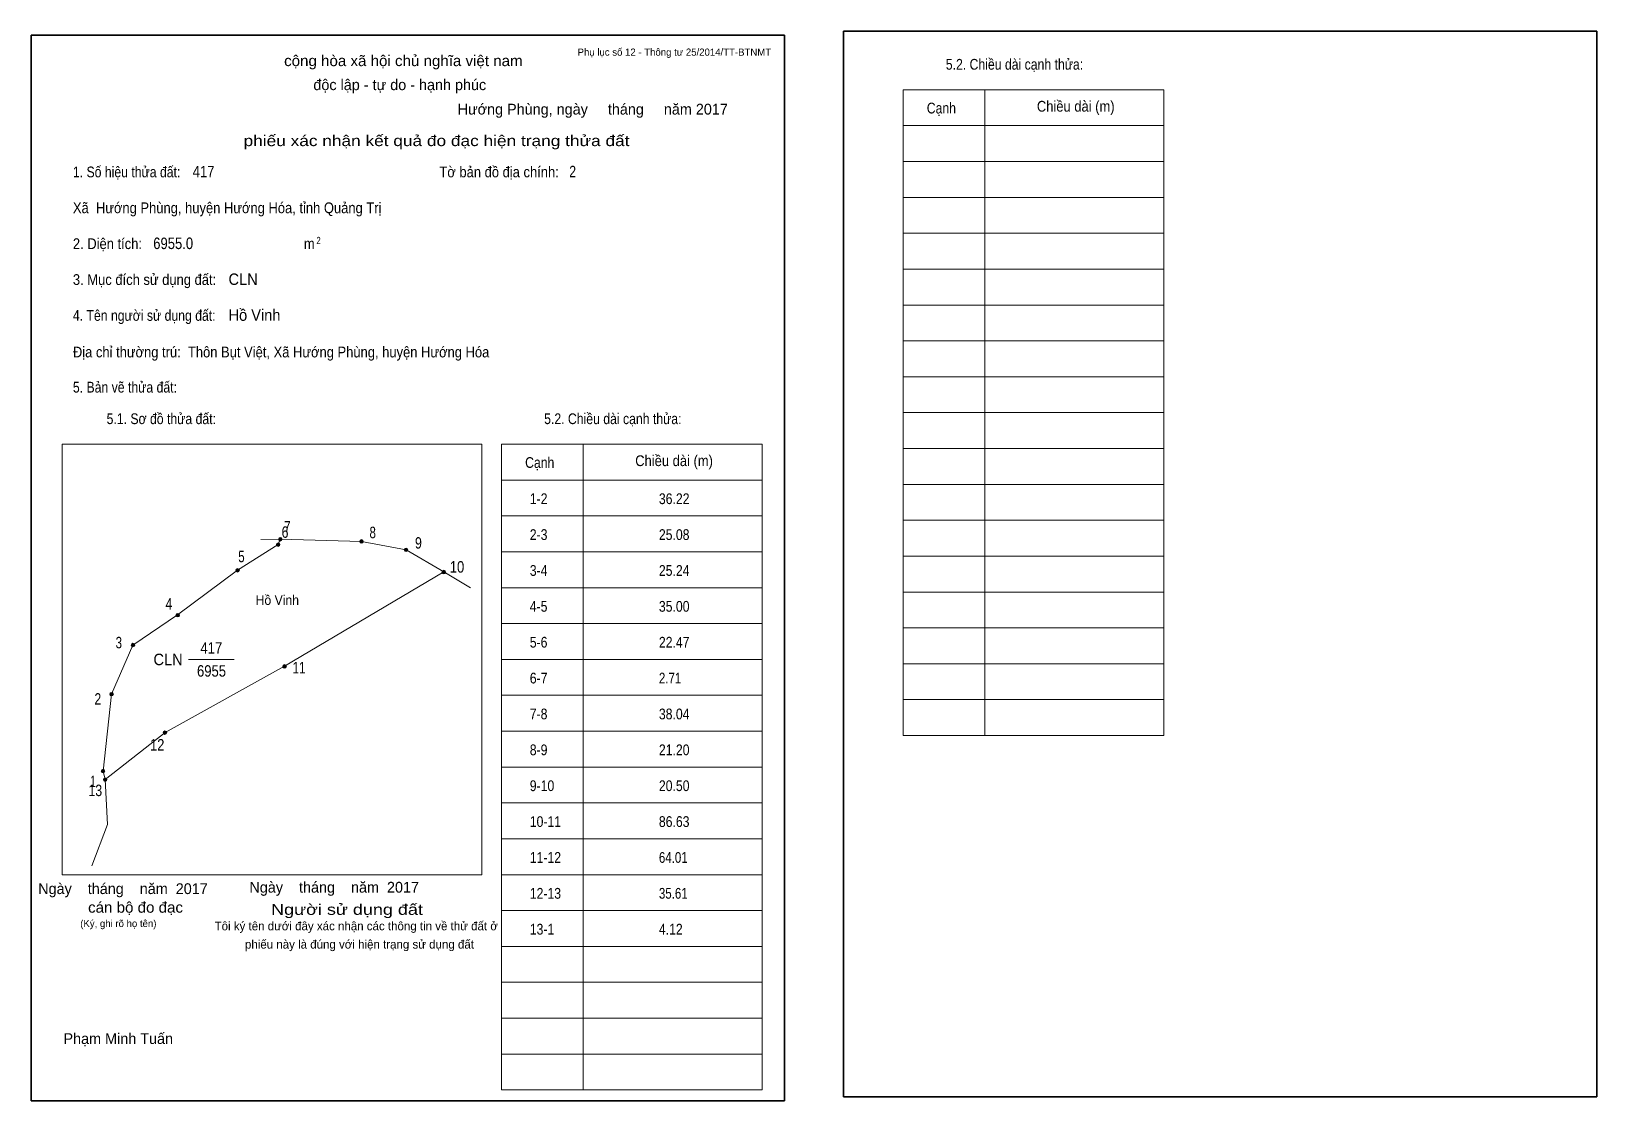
# Model space of a CAD drawing. Header units: centimetres. Extents: x 0 to 43.6, y 0 to 29.8.
import ezdxf
from ezdxf.enums import TextEntityAlignment as Align

# ---------------------------------------------------------------- set-up
doc = ezdxf.new("R2010")
doc.units = ezdxf.units.CM
doc.header["$LTSCALE"] = 0.12
for name, color, linetype in [('30', 7, 'Continuous'), ('34', 7, 'Continuous'), ('62', 7, 'Continuous')]:
    doc.layers.add(name, color=color, linetype=linetype)
for name, color, linetype, lineweight in [('32', 7, 'Continuous', 13), ('33', 7, 'Continuous', 13), ('61', 7, 'Continuous', 13), ('63', 7, 'Continuous', 13)]:
    doc.layers.add(name, color=color, linetype=linetype, lineweight=lineweight)

msp = doc.modelspace()

# ---------------------------------------------------------------- hatches: boundary and pattern name
at = {"layer": '32'}
for points in [[(6.9334, 15.5002, 1), (6.8334, 15.5002, 1)], [(6.9935, 15.6503, 1), (6.8935, 15.6503, 1)], [(9.2582, 15.5895, 1), (9.1582, 15.5895, 1)], [(10.4986, 15.3561, 1), (10.3986, 15.3561, 1)], [(5.8019, 14.7856, 1), (5.7019, 14.7856, 1)], [(11.5503, 14.7356, 1), (11.4503, 14.7356, 1)], [(4.1345, 13.5351, 1), (4.0345, 13.5351, 1)], [(2.884, 12.7014, 1), (2.784, 12.7014, 1)], [(7.112, 12.1059, 1), (7.012, 12.1059, 1)], [(2.2885, 11.3317, 1), (2.1885, 11.3317, 1)], [(3.7772, 10.2598, 1), (3.6772, 10.2598, 1)], [(2.0503, 9.1879, 1), (1.9503, 9.1879, 1)], [(2.1098, 8.9497, 1), (2.0098, 8.9497, 1)]]:
    msp.add_hatch(color=256, dxfattribs=at).paths.add_polyline_path(points)

# ---------------------------------------------------------------- linework, layer by layer
for centre in [(6.8834, 15.5002), (6.9435, 15.6503), (9.2082, 15.5895), (10.4486, 15.3561), (5.7519, 14.7856), (11.5003, 14.7356), (4.0845, 13.5351), (2.834, 12.7014), (7.062, 12.1059), (2.2385, 11.3317), (3.7272, 10.2598), (2.0003, 9.1879), (2.0598, 8.9497)]:
    msp.add_circle(centre, 0.05, dxfattribs=at)
at = {"layer": '33'}
msp.add_line((4.38, 12.3), (5.66, 12.3), dxfattribs=at)
at = {"layer": '61'}
for q in [(6.4, 15.64), (9.21, 15.59)]:
    msp.add_line((6.94, 15.65), q, dxfattribs=at)
for points in [[(6.94, 15.65), (6.88, 15.5), (5.75, 14.79), (4.08, 13.54), (2.83, 12.7), (2.24, 11.33), (2, 9.19), (2.06, 8.95)], [(11.5, 14.74), (10.45, 15.36), (9.21, 15.59)], [(2.06, 8.95), (3.73, 10.26), (7.06, 12.11), (11.5, 14.74)], [(11.5, 14.74), (12.15, 14.35), (12.25, 14.3)], [(1.69, 6.55), (2.12, 7.7), (2.06, 8.95)]]:
    msp.add_lwpolyline(points, dxfattribs=at)
at = {"layer": '63'}
for p, q in [((24.31, 28.18), (31.58, 28.18)), ((24.31, 10.18), (24.31, 28.18)), ((26.59, 10.18), (26.59, 28.18)), ((31.58, 10.18), (31.58, 28.18)), ((24.31, 27.18), (31.58, 27.18)), ((24.31, 26.18), (31.58, 26.18)), ((24.31, 25.18), (31.58, 25.18)), ((24.31, 24.18), (31.58, 24.18)), ((24.31, 23.18), (31.58, 23.18)), ((24.31, 22.18), (31.58, 22.18)), ((24.31, 21.18), (31.58, 21.18)), ((24.31, 20.18), (31.58, 20.18)), ((24.31, 19.18), (31.58, 19.18)), ((0.86, 18.3), (12.56, 18.3)), ((0.86, 6.3), (0.86, 18.3)), ((12.56, 6.3), (12.56, 18.3)), ((13.11, 18.3), (20.38, 18.3)), ((13.11, 0.3), (13.11, 18.3)), ((15.39, 0.3), (15.39, 18.3)), ((20.38, 0.3), (20.38, 18.3)), ((24.31, 18.18), (31.58, 18.18)), ((13.11, 17.3), (20.38, 17.3)), ((24.31, 17.18), (31.58, 17.18)), ((13.11, 16.3), (20.38, 16.3)), ((24.31, 16.18), (31.58, 16.18)), ((13.11, 15.3), (20.38, 15.3)), ((24.31, 15.18), (31.58, 15.18)), ((13.11, 14.3), (20.38, 14.3)), ((24.31, 14.18), (31.58, 14.18)), ((13.11, 13.3), (20.38, 13.3)), ((24.31, 13.18), (31.58, 13.18)), ((13.11, 12.3), (20.38, 12.3)), ((24.31, 12.18), (31.58, 12.18)), ((24.31, 12.18), (31.58, 12.18)), ((13.11, 11.3), (20.38, 11.3)), ((24.31, 11.18), (31.58, 11.18)), ((13.11, 10.3), (20.38, 10.3)), ((24.31, 10.18), (31.58, 10.18)), ((13.11, 9.3), (20.38, 9.3)), ((13.11, 8.3), (20.38, 8.3)), ((13.11, 7.3), (20.38, 7.3)), ((0.86, 6.3), (12.56, 6.3)), ((13.11, 6.3), (20.38, 6.3)), ((13.11, 5.3), (20.38, 5.3)), ((13.11, 4.3), (20.38, 4.3)), ((13.11, 3.3), (20.38, 3.3)), ((13.11, 2.3), (20.38, 2.3)), ((13.11, 2.3), (20.38, 2.3)), ((13.11, 1.3), (20.38, 1.3)), ((13.11, 0.3), (20.38, 0.3))]:
    msp.add_line(p, q, dxfattribs=at)
at = {"layer": '63', "lineweight": 35}
for points in [[(0, 0), (0, 29.7), (21, 29.7), (21, 0)], [(22.65, 0.11), (22.65, 29.81), (43.65, 29.81), (43.65, 0.11)]]:
    msp.add_lwpolyline(points, close=True, dxfattribs=at)

# ---------------------------------------------------------------- texts
at = {"layer": '30'}
for s, width, p in [('1-2', 0.85, (13.9, 16.63)), ('36.22', 0.85, (17.5, 16.63)), ('2-3', 0.85, (13.9, 15.63)), ('25.08', 0.85, (17.5, 15.63)), ('3-4', 0.85, (13.9, 14.63)), ('25.24', 0.85, (17.5, 14.63)), ('4-5', 0.85, (13.9, 13.63)), ('35.00', 0.85, (17.5, 13.63)), ('5-6', 0.85, (13.9, 12.63)), ('22.47', 0.85, (17.5, 12.63)), ('6-7', 0.85, (13.9, 11.63)), ('2.71', 0.8, (17.5, 11.63)), ('7-8', 0.85, (13.9, 10.63)), ('38.04', 0.85, (17.5, 10.63)), ('8-9', 0.85, (13.9, 9.63)), ('21.20', 0.85, (17.5, 9.63)), ('9-10', 0.85, (13.9, 8.63)), ('20.50', 0.85, (17.5, 8.63)), ('10-11', 0.85, (13.9, 7.63)), ('86.63', 0.85, (17.5, 7.63)), ('11-12', 0.85, (13.9, 6.63)), ('64.01', 0.8, (17.5, 6.63)), ('12-13', 0.85, (13.9, 5.63)), ('35.61', 0.8, (17.5, 5.63)), ('13-1', 0.85, (13.9, 4.63)), ('4.12', 0.85, (17.5, 4.63))]:
    msp.add_text(s, height=0.3, dxfattribs=dict(at, width=width)).set_placement(p)
at = {"layer": '32'}
for s, width, p in [('7', 0.75, (7.14, 15.84)), ('6', 0.8, (7.075, 15.69)), ('8', 0.75, (9.52, 15.68)), ('9', 0.8, (10.795, 15.39)), ('5', 0.75, (5.86, 15.01)), ('10', 0.85, (11.87, 14.72)), ('4', 0.8, (3.835, 13.69)), ('3', 0.75, (2.44, 12.61)), ('11', 0.75, (7.465, 11.91)), ('2', 0.8, (1.855, 11.04)), ('12', 0.85, (3.51, 9.76)), ('13', 0.8, (1.785, 8.49)), ('1', 0.65, (1.72, 8.74))]:
    msp.add_text(s, height=0.32, dxfattribs=dict(at, width=width)).set_placement(p, align=Align.CENTER)
at = {"layer": '33', "width": 0.85}
for s, p in [('417', (5.02, 12.46)), ('6955', (5.025, 11.82))]:
    msp.add_text(s, height=0.32, dxfattribs=at).set_placement(p, align=Align.CENTER)
at = {"layer": '33', "width": 0.95}
msp.add_text('CLN', height=0.32, dxfattribs=at).set_placement((4.22, 12.14), align=Align.RIGHT)
at = {"layer": '34'}
for s, width, p in [('417', 0.85, (4.5, 25.74)), ('2', 0.8, (15, 25.74)), ('6955.0', 0.85, (3.4, 23.74)), ('CLN', 0.95, (5.5, 22.74)), ('Hồ Vinh', 0.95, (5.5, 21.74))]:
    msp.add_text(s, height=0.32, dxfattribs=dict(at, width=width)).set_placement(p)
at = {"layer": '62', "width": 0.95}
msp.add_text('Hồ Vinh', height=0.2679, dxfattribs=at).set_placement((6.86, 13.82), align=Align.CENTER)
at = {"layer": '63'}
for s, height, p in [('Phụ lục số 12 - Thông tư 25/2014/TT-BTNMT', 0.2, (20.63, 29.13)), ('Ngày    tháng    năm  2017', 0.3, (10.81, 5.8)), ('Ngày    tháng    năm  2017', 0.3, (4.92, 5.76)), ('(Ký, ghi rõ họ tên)', 0.2, (3.49, 4.84))]:
    msp.add_text(s, height=height, dxfattribs=at).set_placement(p, align=Align.RIGHT)
at = {"layer": '63', "width": 1.05}
msp.add_text('cộng hòa xã hội chủ nghĩa việt nam', height=0.3, dxfattribs=at).set_placement((10.375, 28.84), align=Align.CENTER)
at = {"layer": '63'}
for s, height, width, p in [('5.2. Chiều dài cạnh thửa:', 0.3, 0.85, (25.5, 28.74)), ('Cạnh', 0.3, 0.85, (24.97, 27.52)), ('Chiều dài (m)', 0.3, 0.9, (28.04, 27.57)), ('1. Số hiệu thửa đất:', 0.3, 0.85, (1.16, 25.74)), ('Tờ bản đồ địa chính:', 0.3, 0.9, (11.38, 25.74)), ('Xã  Hướng Phùng, huyện Hướng Hóa, tỉnh Quảng Trị', 0.3, 0.9, (1.16, 24.74)), ('2. Diện tích:', 0.3, 0.9, (1.16, 23.74)), ('2', 0.2, 0.8, (7.95, 23.88)), ('m', 0.3, 0.9, (7.6, 23.74)), ('3. Mục đích sử dụng đất:', 0.3, 0.9, (1.16, 22.74)), ('4. Tên người sử dụng đất:', 0.3, 0.85, (1.16, 21.74)), ('Địa chỉ thường trú:  Thôn Bụt Việt, Xã Hướng Phùng, huyện Hướng Hóa', 0.3, 0.9, (1.16, 20.72)), ('5. Bản vẽ thửa đất:', 0.3, 0.85, (1.16, 19.74)), ('5.1. Sơ đồ thửa đất:', 0.3, 0.85, (2.1, 18.86)), ('5.2. Chiều dài cạnh thửa:', 0.3, 0.85, (14.3, 18.86)), ('Cạnh', 0.3, 0.85, (13.77, 17.64)), ('Chiều dài (m)', 0.3, 0.9, (16.84, 17.69))]:
    msp.add_text(s, height=height, dxfattribs=dict(at, width=width)).set_placement(p)
for s, height, p in [('độc lập - tự do - hạnh phúc', 0.3, (10.275, 28.17)), ('Hướng Phùng, ngày     tháng     năm 2017', 0.3, (15.655, 27.49)), ('Tôi ký tên dưới đây xác nhận các thông tin về thử đất ở ', 0.24, (9.105, 4.75)), ('phiếu này là đúng với hiện trạng sử dụng đất', 0.24, (9.15, 4.24)), ('Phạm Minh Tuấn', 0.3, (2.425, 1.58))]:
    msp.add_text(s, height=height, dxfattribs=at).set_placement(p, align=Align.CENTER)
for s, width, p in [('phiếu xác nhận kết quả đo đạc hiện trạng thửa đất', 1.2, (16.68, 26.61)), ('cán bộ đo đạc', 1.05, (4.23, 5.24)), ('Người sử dụng đất', 1.25, (10.92, 5.18))]:
    msp.add_text(s, height=0.3, dxfattribs=dict(at, width=width)).set_placement(p, align=Align.RIGHT)

doc.saveas('drawing.dxf')
